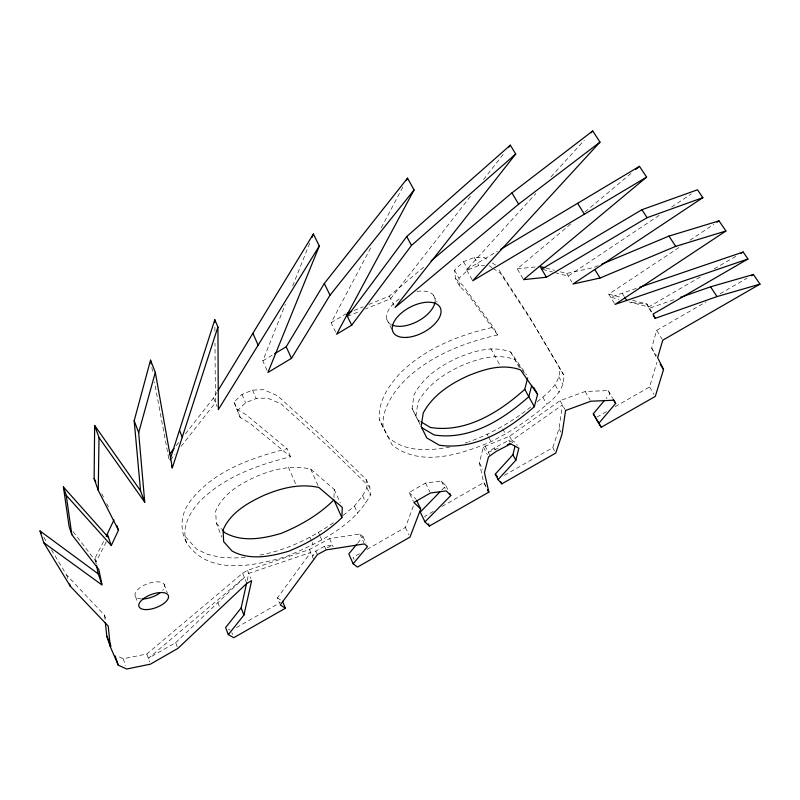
<?xml version="1.0" encoding="UTF-8"?>
<svg xmlns="http://www.w3.org/2000/svg" width="800" height="800" viewBox="0 0 800 800"><rect width="100%" height="100%" fill="white"/><g stroke="black" fill="none" stroke-linecap="round" stroke-linejoin="round"><path stroke-width="0.6" stroke-dasharray="4 3" d="M383.1 427.42L379.37 419.67C377.83 401.5 388.72 385.32 400.66 372.68C425.82 348.01 459.48 334.8 493.35 327.22L497.63 334.97C463.66 342.64 429.93 355.91 404.61 380.56C392.65 393.15 381.65 409.25 383.1 427.42L392.06 444.82C419.79 467.27 459.53 454.85 489.05 442.55C509.92 432.46 529.39 419.65 546.85 404.41C556.07 397.04 564.9 387.63 563.72 374.91L528.84 315.83L497.42 267.56M334 497.56L334.24 489.48L310.73 469.13C291.96 464.67 273.41 469.26 256.04 476.58C239.76 484.08 222.85 493.88 215.65 511.17L216.3 523.08L221.81 537.03M537.24 401.71C548.02 393 561.08 383.1 559.55 367.6M412.1 408.46L420.09 424.46L412.1 408.46L414.06 394.73C423.35 376.82 440.77 365.43 458.72 357.37C475.3 350.63 493.11 345.46 510.65 352.02L526.5 374.85M504.35 475.34L552.78 447.66L559.03 428.63L562.45 404.95L511.82 440.49L515.88 442.67L517.36 445.44M415.92 416.14L417.94 402.46C427.35 384.56 444.83 373.2 462.82 365.1C479.42 358.35 497.25 353.11 514.84 359.59L524.46 373.2M247.18 580.52L248.76 573.36L310.69 552.45L277.41 597.93L279.45 602.94M485.75 486.34L483.55 482.06L479.39 462.86L483.36 447.01L509.55 436.22L560.05 400.69L585.22 391.48L608.12 390.6L610.04 393.83L606.05 398.58M656 356.7L651.67 348.02L656.65 330.43L706.11 301.84M615.16 406.67L649.57 386.98L656.93 362.3M366.98 549.39L405.4 527.41L413.84 504.77M267.01 370.34L262.8 360.85L285.34 304.34M292.7 285.89L309.71 243.21M96.26 564.29L94.98 558.27L103.97 540.75M106.26 541.94L96.12 561.62L72.85 531.36M343.12 515.45L354.41 506.08L362.63 495.76L366.9 487.64L366.35 479.7L322.84 437L277.55 395.75L263.67 389.69L252.59 390.13L241.99 394.4L234.03 402.12L240.28 417.61L249.46 422.89L290.57 456.74C257.86 464.98 224.4 476.69 200.06 501.08C190.03 512 181.13 527.35 186.46 542.49C208.31 576.35 254.85 565.95 286.93 556.26C318.43 542.95 353.53 526.47 370.35 495.09L369.84 487.2L366.35 479.7M335.64 332.11L331.12 322.73L371.38 246.58M381.3 227.81L403.47 185.88M185.38 433.95L213.51 397.96L216.74 392.66M327.08 547.93L332.39 545.06L324.51 546.28L315.85 551L312.2 555.97L316.45 553.67M470.43 196.37L390.59 298.76L365.58 308.96M483.48 179.63L503.43 154.03M176.25 445.62L179.29 441.73M170.43 459.98L175.01 454.15M181.12 446.37L215.45 402.63L214.99 343.23M357.51 543.36L363.05 536.62L359.87 533.99L329.57 538.61L309.43 549.5L247.56 570.36L242.66 573.19L146.86 653.99L123.21 658.75L116.9 655.8M472.14 279.77L466.55 269.7L535.9 193.44M550.94 176.91L584.36 140.16M441.64 490.14L445.91 485.75L441.35 481.02L425.56 483.06L409.12 492.53L413.37 501.39M240.28 417.61L237.58 410.51L245.58 402.79L256.21 398.5L267.32 398.02L281.21 404L326.43 444.88L369.84 487.2M175.69 642.6L244.38 577.52L148.36 658.29L175.69 642.6L177.38 647.29M497.63 334.97L467.21 293.34L459.9 286.66L455.48 278.58L454.52 270.16L463.54 261.72L474.25 257.44L484.57 257.62L488.41 260.24M459.9 286.66L458.98 278.27L468.05 269.84L478.79 265.54L484.54 265.61M368.81 304.47L389.25 296.14L425.39 265.73M522.97 278.66L517.27 268.81L570.73 223.98M585.05 211.97L631.83 172.74M530.73 407C512.12 421.87 491.04 433.74 468.69 441.98M509.55 436.22L512.91 442.53L508.82 440.34L494.3 447.89L488.3 452.18L498.36 448.23M659.21 215.33L568.17 276.06L553.7 272.29M671.63 207.05L691.28 193.93M614.42 303.37L608.79 294.17L681.58 245.77M689.9 240.24L713.82 224.33M333.48 522.71C311.36 538.02 286.58 550.3 259.93 555.03M262.8 360.85L273.44 354.46M331.12 322.73L346.09 313.73M466.55 269.7L497.52 251.18M700.23 276.99L648.69 306.95L629.27 301.95M714.19 268.88L736.73 255.77M720.08 293.76L746.96 278.22M596.88 417.13L606.56 411.59M359.51 553.67L353.1 557.33L354.07 559.5M433.35 511.42L424.75 516.35L425.78 518.5M441.96 506.49L483.93 482.49L486.13 486.77M236.44 627.61L280.4 602.48M598.18 265.66L593.61 267.57L566.62 273.46L559.38 271.57M354.04 310.49L363.13 306.79M347.39 316.38L359.89 311.28M632.58 300.33L646.86 304.03L648.96 308.41L674.52 299.44M636.32 288.41L610.62 297.16L618.78 299.26M290.57 456.74L287.09 448.77C250.45 458.08 210.73 471.78 188.15 504.16C180.64 515.77 180.01 530.31 186.46 542.49M465.19 442.97L467.52 442.31M450.03 446.98C429.47 450.87 404.89 452.5 388.39 437.2L379.37 419.67M517.27 268.81L538.89 266.63M245.29 557.19L234.09 558.04L219.76 557.2L207.27 554.26L196.62 549.13L183.45 534.55M631.6 302.55L646.86 304.03L651.86 312M608.79 294.17L621.87 297.56M542.85 269.46L552.49 271.97M546.12 268.09L554.56 270.3M228.35 629.13L230.17 630.16M236.75 409.27L245.94 414.6L287.09 448.77M417.87 419.99L419.95 421.23M277.41 597.93L280.49 599.92M489.13 265.68L492 267.62M492.96 268.27L500.61 273.46L533.21 323.49L563.72 374.91M492.24 262.86L496.07 265.48M455.48 278.58L462.81 285.31L493.35 327.22M409.12 492.53L415.95 499.11M51.43 549.85L66.66 575.04L104.58 615.3L106.39 620.67M216.3 523.08L221.71 529.19M648.96 308.41L652.07 313.39M656.65 330.43L662.14 339.22M622.23 293.21L624.15 296.3M651.67 348.02L656.45 355.77M649.57 386.98L654.02 394.32M43.81 537.25L46.98 542.5M566.62 273.46L571.76 282.04M608.12 390.6L612.54 398.09M585.22 391.48L590.21 400.14M558.77 376.75L562.91 384.02M555.26 385.06L559.36 392.31M560.05 400.69L565.05 409.57M474.25 257.44L478.79 265.54M542.82 397.18L546.85 404.41M559.03 428.63L561.06 432.28M463.54 261.72L468.05 269.84M510.65 352.02L519.41 367.84M552.78 447.66L554.57 450.9M454.52 270.16L458.98 278.27M490.71 348.36L500.59 366.45M433.33 295.05L437.1 302.12M502.7 428.84L505.45 434.01M508.82 440.34L509.76 442.11M487.17 434.29L488.25 436.36M488.8 437.4L490.97 441.55M494.3 447.89L495.23 449.66M484.99 445.84L490.14 455.73M483.36 447.01L487.36 454.7M479.39 462.86L482.76 469.39M389.25 296.14L393.94 305.29M386.81 319.39L391.98 329.58M101.81 493.8L103.46 497.06M106.76 503.59L108.41 506.85M445.91 485.75L448.62 491.2M441.35 481.02L445.15 488.69M425.56 483.06L429.88 491.9M405.4 527.41L408.96 534.98M366.9 487.64L370.35 495.09M362.63 495.76L366.04 503.19M354.41 506.08L357.77 513.48M363.05 536.62L366.03 543.21M359.87 533.99L363.86 542.81M334.24 489.48L340.27 502.9M310.73 469.13L318.87 487.49M329.57 538.61L333.18 546.86M318.47 532.4L319.85 535.57M320.31 536.63L321.69 539.81M324.51 546.28L326.08 549.9M288.38 467.08L296.45 485.68M252.59 390.13L256.21 398.5M309.87 537.11L311.69 541.34M312.15 542.4L313.06 544.52M315.85 551L317.41 554.63M309.43 549.5L313.75 559.59M241.99 394.4L245.58 402.79M234.03 402.12L237.58 410.51M213.51 397.96L217.11 406.61M247.56 570.36L250.84 578.55M242.66 573.19L246.35 582.48M168.78 458.64L154.48 382.08M231.85 632.68L232.62 634.68M217.91 602.6L219.42 606.55M164.2 584.33L167.3 592.84M135.55 596.55L137.81 602.98M146.86 653.99L149.58 661.82M94.98 558.27L97.26 564.99M123.21 658.75L125.53 665.6M66.66 575.04L67.77 578.42M151.84 367.48L152.94 373.56M104.58 615.3L105.1 620.22M214.86 327.15L214.9 332.1M141.5 598.94A15.64 7.04 -20.5 0 1 137.34 589.99A15.64 7.04 -20.5 0 1 157.57 581.82A15.64 7.04 -20.5 0 1 162.72 590.36M416.98 291.51A26.43 14.35 -27.7 0 1 434.96 302.48M390.99 324.5A26.43 14.35 -27.7 0 1 400.18 298.33"/><path stroke-width="1.2" d="M108.52 537.57L63.42 486.96L66.24 495.31L111.29 545.51L118.48 530.2L98.25 490.35L94.12 478.58L94.66 425.47L140.53 490.77L144.75 502.21L138.67 432.66L134.18 420.74L150.52 360.18L155.32 372.36L172.33 467.84L217.92 326.97L214.8 319.72L170.05 459.77M98.25 490.35L99.01 437.57L94.66 425.47M341.88 517.64L342.28 507.38L318.87 487.49C299.96 483.26 281.36 488 263.91 495.36C247.56 502.93 230.53 512.66 223.08 529.92L223.65 541.68L232.1 551.07C249.8 560.68 270.41 556.58 288.75 551.21C308.2 543.14 326.8 532.51 341.88 517.64L333.93 499.87C319.06 514.76 300.6 525.37 281.26 533.36C262.94 538.69 242.33 542.52 224.8 532.68L222.49 530.06M282.54 601.25L285.39 608.23L233.77 637.69L228.32 634.63L225.62 627.58L241.15 607.95L246.66 582.9M228.32 634.63L243.93 615.06L251.67 580.63L246.74 583.47L177.81 648.47L150.4 664.17L126.69 669.03L118.26 665.17L110.32 646.75L106.79 636.2L105.36 622.67M680.34 297.41L710.55 286.81L753.41 274.49L760 284.13L662.75 340.2L657.64 357.71L663.53 369.52L655.29 396.41L601.27 427.25L598.77 423.34L615.67 403.42L613.76 400.22L590.84 401.22L565.57 410.5L562.07 434.1L555.75 453.07L501.8 483.86L498.11 479.61L495.27 474.14L512.92 454.74L514.99 446.29M498.11 479.61L515.84 460.24L518.84 448.21L510.7 443.88L496.16 451.44L488.5 456.9L484.44 472.66L488.87 492.12L429.41 526.05L424.96 521.87L420.28 512.11L439.93 491.9M420.99 421.85L430.37 427.45C465.99 433.24 499.33 412.2 524.76 389.35L527.61 378.04M531.71 385.42L528.81 396.69C503.22 419.51 469.86 440.58 434.14 434.96L421.65 427.59M537.59 394.36L520.55 369.9C502.88 363.54 485.04 368.88 468.41 375.65C450.36 383.78 432.8 395.11 423.23 413L421.14 426.6L426.81 437.94L439.28 445.2C475.14 450.57 508.54 429.48 534.32 406.69L537.59 394.36L533.68 387.31M138.67 432.66L155.32 372.36M416.48 500.21L420.71 508.99L409.98 537.14L357.45 567.11L353.15 563.78L348.79 553.95L356.71 544.32M312.01 237.45L313.39 233.99L319.31 246L267.95 372.45L291.47 358.35L330.02 295.2L414.06 189.97L407.55 178.15L324.32 283.48L286.19 346.78L274.5 353.82M106.21 536.37L113.95 519.91M406.38 180.36L407.55 178.15M414.06 189.97L336.64 334.2L351.7 325.18L411.49 245.43L515.72 154.01L510.34 145.17L406.73 236.54L347.39 316.38M218.03 390.54L313.39 233.99M319.31 246L218.34 409.6L217.92 326.97M508.81 147.14L510.34 145.17M169.41 454.38L173.97 448.54M515.72 154.01L395.06 307.46L518.63 204.16L600 142.12L592.71 130.97L511.92 192.91L431.09 260.93M353.15 563.78L367.53 546.51L364.35 543.92L326.08 549.9L317.41 554.63L280.27 604.95L285.39 608.23M598.77 423.34L593.29 413.79L604.45 400.48M591.04 132.81L592.71 130.97M600 142.12L472.69 280.78L646.63 177.11L639.46 166.34L500.72 249.27M424.96 521.87L450.78 495.56L449.7 493.38M635.65 169.54L639.46 166.34M646.63 177.11L523.53 279.65L546.41 277.24L647.11 217.69L702.86 197.64L697.49 189.79L641.91 209.72L541.64 269.14M702.86 197.64L572.95 284.03L600.03 278.03L675.71 246.36L725.95 230.99L719.02 220.87L668.96 236.09L601.6 264.23M716.94 222.26L719.02 220.87M725.95 230.99L615.06 304.41L747.96 259L743.18 252.03L639.84 287.21M741.03 253.28L743.18 252.03M747.96 259L653.12 314.02L655.19 318.36L717.01 296.58L760 284.13M751.26 275.73L753.41 274.49M347.23 313.27L351.77 311.42M507.32 444.72L510.67 443.4M544.91 267.77L540.09 266.51L546.41 277.24M101.69 583.9L98.3 573.93L40 530.95L43.77 542.67L102.06 585.01L98.79 569.48L71.82 534.62L69.1 526.48L63.42 486.96M420.71 508.99L413.9 502.49L430.42 493L446.24 490.89L450.78 495.56M43.77 542.67L70.34 586.3L108.2 626.03L110.32 646.75M495.27 474.14L497.49 476.71M99.01 437.57L144.75 502.21M710.55 286.81L717.01 296.58M668.96 236.09L675.71 246.36M641.91 209.72L647.11 217.69M593.29 413.79L601.27 427.25M653.32 315.38L655.19 318.36M577.61 203.31L584.41 214.19M624.79 297.33L626.7 300.43M660.25 364.2L663.53 369.52M594.9 269.66L600.03 278.03M40 530.95L41.27 533.05M511.92 192.91L518.63 204.16M613.16 399.16L615.67 403.42M524.76 389.35L534.32 406.69M406.73 236.54L411.49 245.43M512.92 454.74L515.84 460.24M500.67 481.69L501.8 483.86M487.77 489.98L488.87 492.12M487.39 489.56L488.49 491.7M94.12 478.58L95.77 481.84M346.52 314.62L351.7 325.18M324.32 283.48L330.02 295.2M428.38 523.89L429.41 526.05M286.19 346.78L291.47 358.35M252.89 333.31L258.14 345.12M106.79 636.2L111.02 646.05M179.49 430.23L182.24 437.2M241.15 607.95L243.93 615.06M171.44 465.55L172.33 467.84M116.87 525.64L118.48 530.2M107.34 534.18L111.29 545.51M115.18 655.96L118.26 665.17M69.6 584.04L70.34 586.3M96.51 565.49L98.3 573.93M150.52 360.18L151.18 363.83M66.24 495.31L71.82 534.62M134.18 420.74L140.53 490.77M214.8 319.72L214.82 322.2M160.38 592.57A15.64 7.04 -20.5 0 1 142.59 598.96M434.96 302.48A26.43 14.35 -27.7 0 1 417.44 321.43A26.43 14.35 -27.7 0 1 391.94 324.98M146.16 609.6A15.7 6.98 -20.5 0 0 168.56 596.72A15.7 6.98 -20.5 0 0 146.24 596.85A15.7 6.98 -20.5 0 0 146.16 609.6M407.17 337.38A26.56 14.23 -27.7 0 0 440.88 309.51A26.56 14.23 -27.7 0 0 401.86 312.64A26.56 14.23 -27.7 0 0 407.17 337.38"/></g></svg>
